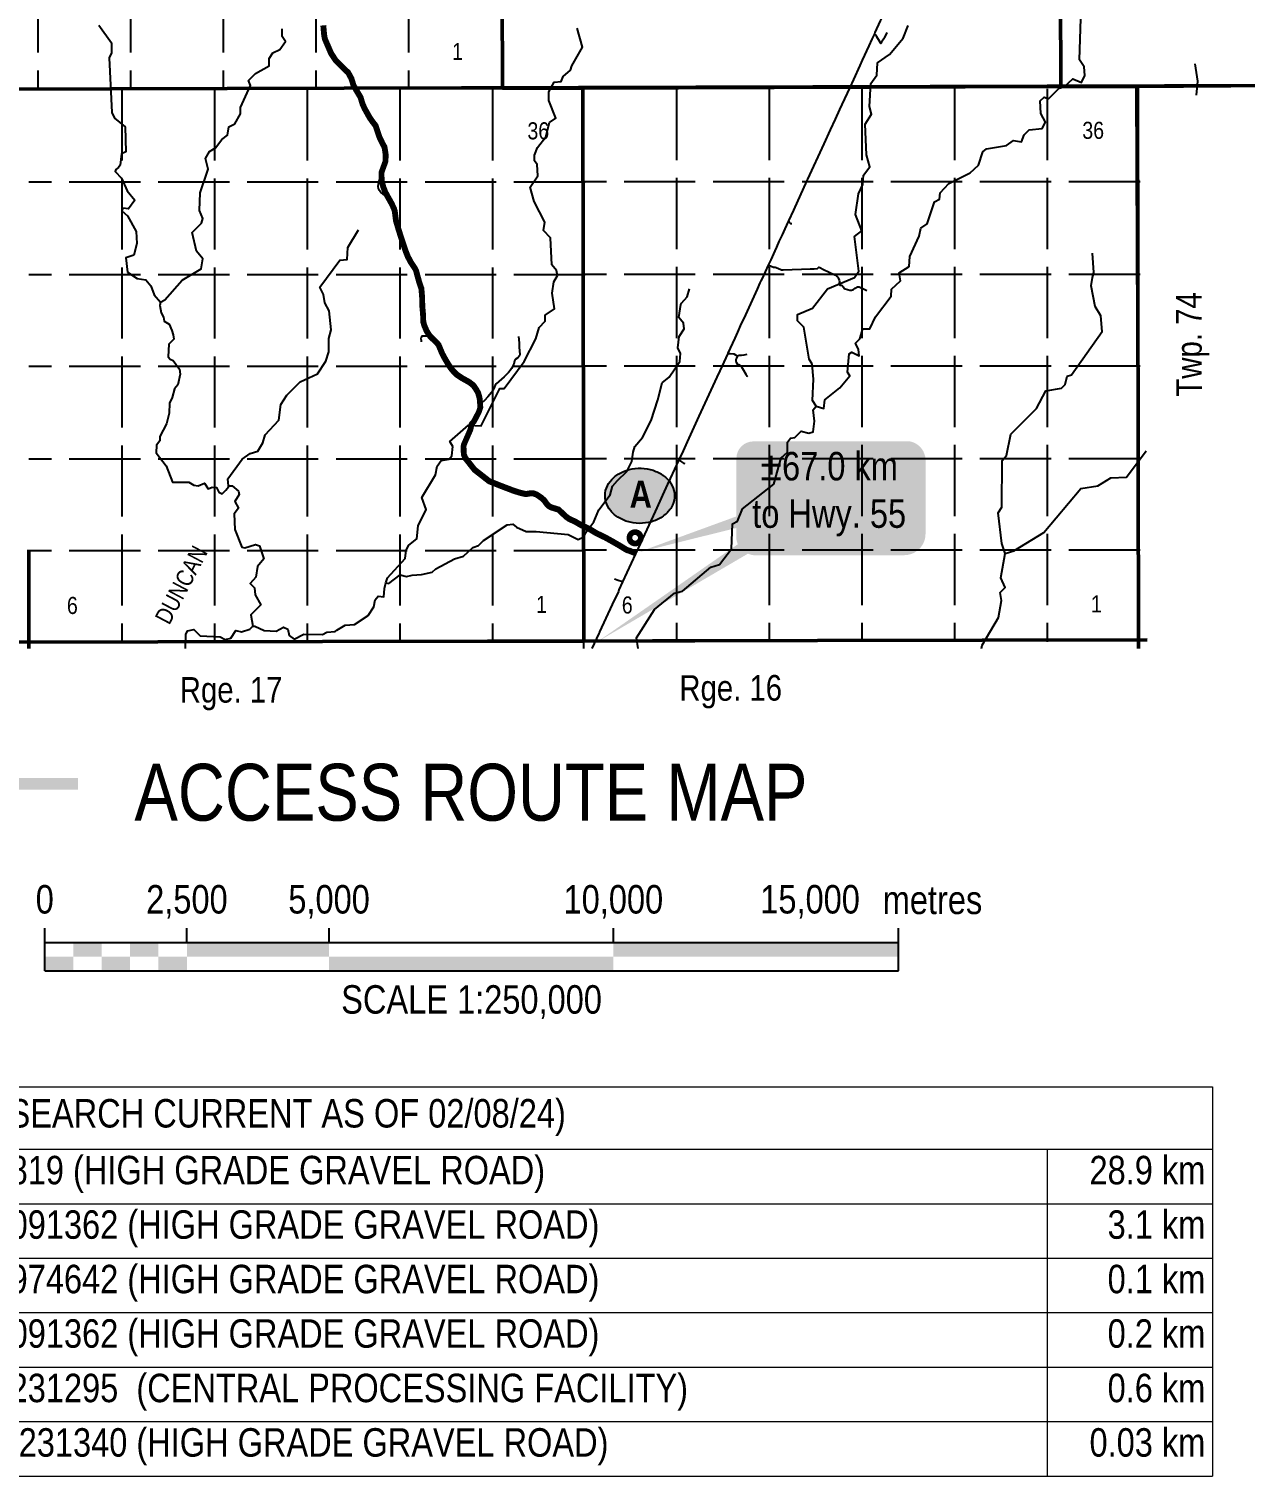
# Model space of a CAD drawing. Extents: x 393752 to 399280, y 6164171 to 6167808.
# Drawn here: x 397024 to 397451, y 6164171 to 6164679 of the extents above; entities that cross this region are included whole.
import ezdxf
from ezdxf.enums import TextEntityAlignment as Align

# ---------------------------------------------------------------- set-up
doc = ezdxf.new("R2010")
doc.units = 0
doc.header["$LTSCALE"] = 5
doc.linetypes.add('BORDER2', pattern=[22.225, 6.35, -3.175, 6.35, -3.175, 0, -3.175])
doc.linetypes.add('foc-UNSURVEYED', pattern=[12.5, 10, -2.5])
doc.layers.get('Defpoints').update_dxf_attribs({"color": 9})
doc.layers.add('1', color=7, linetype='Continuous', lineweight=50, true_color=0x6e6e6e)
doc.layers.add('AS-COUNTY', color=7, linetype='BORDER2', lineweight=60, true_color=0xcc33ff)
doc.layers.add('2', color=7, linetype='Continuous', true_color=0x6e6e6e)
for name, color, linetype in [('21', 160, 'Continuous'), ('24', 161, 'Continuous'), ('30', 20, 'Continuous'), ('36', 37, 'Continuous'), ('37', 37, 'Continuous'), ('CG-NOTES', 7, 'Continuous'), ('DETAIL-T', 7, 'Continuous'), ('L-2', 7, 'Continuous'), ('L-USEC', 7, 'foc-UNSURVEYED'), ('P-PROPOSED', 10, 'Continuous')]:
    doc.layers.add(name, color=color, linetype=linetype)
doc.styles.add('0', font='ARIALN.TTF')
doc.styles.add('60', font='ARIALN.TTF', dxfattribs={"height": 7.5})
doc.styles.add('80', font='ARIALN.TTF', dxfattribs={"height": 10})
doc.styles.add('80CG', font='ARIALN.TTF', dxfattribs={"height": 10})
doc.styles.add('BOLD', font='ARIALNB.TTF')

# ---------------------------------------------------------------- blocks, each defined once
blk = doc.blocks.new('*U279')
at = {"color": 0}
for p, q in [((-150, 0), (-150, 15)), ((-100, 10), (-100, 15)), ((-50, 10), (-50, 15)), ((50, 10), (50, 15)), ((150.24, 0), (150.24, 15)), ((-150, 10), (150.24, 10)), ((-150, 0), (150.24, 0))]:
    blk.add_line(p, q, dxfattribs=at)
for points in [[(-140, 10), (-130, 10), (-140, 5), (-130, 5)], [(-120, 10), (-110, 10), (-120, 5), (-110, 5)], [(-100, 10), (-50, 10), (-100, 5), (-50, 5)], [(50, 10), (150.24, 10), (50, 5), (150.24, 5)], [(-150, 5), (-140, 5), (-150, 0), (-140, 0)], [(-130, 5), (-120, 5), (-130, 0), (-120, 0)], [(-110, 5), (-100, 5), (-110, 0), (-100, 0)], [(-50, 5), (50, 5), (-50, 0), (50, 0)]]:
    blk.add_solid(points, dxfattribs=at)
at = {"color": 0, "style": '80'}
blk.add_text('metres', height=10, dxfattribs=at).set_placement((162.24, 20), align=Align.CENTER)
at = {"color": 0, "char_height": 10, "style": '80'}
for s, insert, attachment_point in [('0', (-150, 30.21), 2), ('2,500', (-100, 30.21), 2), ('5,000', (-50, 30.21), 2), ('10,000', (50, 30.21), 2), ('15,000', (136.7, 30.22), 3), ('SCALE 1:250,000', (0.12, -5), 2)]:
    blk.add_mtext(s, dxfattribs=dict(at, insert=insert, attachment_point=attachment_point))
blk = doc.blocks.new('AA')
at = {"const_width": 4}
blk.add_lwpolyline([(-1, 0, 1), (1, 0, 1)], format="xyb", close=True, dxfattribs=at)
blk.add_circle((0, 0), 2)
blk = doc.blocks.new('Route_Letters')
h = blk.add_hatch(color=255)
h.dxf.hatch_style = 1
edge = h.paths.add_edge_path()
edge.add_ellipse((-0.12, 0.46), major_axis=(-11.97, 0), ratio=0.789318, start_angle=0, end_angle=360)
at = {"color": 5}
blk.add_open_spline([(-12.34, 0.46), (-12.34, -0.25), (-12.24, -0.97), (-11.72, -2.79), (-11.14, -3.88), (-9.56, -5.81), (-8.54, -6.66), (-6.22, -8.02), (-4.9, -8.54), (-2.12, -9.17), (-0.66, -9.3), (2.22, -9.13), (3.64, -8.84), (6.27, -7.89), (7.48, -7.22), (9.54, -5.6), (10.38, -4.64), (11.6, -2.54), (11.97, -1.4), (12.18, 0.91), (12.02, 2.08), (11.2, 4.3), (10.54, 5.35), (8.8, 7.2), (7.72, 7.99), (5.29, 9.24), (3.93, 9.68), (1.11, 10.18), (-0.35, 10.23), (-3.22, 9.91), (-4.61, 9.55), (-7.16, 8.47), (-8.32, 7.75), (-10.24, 6.02), (-11, 5.02), (-12.05, 2.86), (-12.32, 1.7), (-12.34, 0.52), (-12.34, 0.49), (-12.34, 0.46)], degree=3, knots=[0, 0, 0, 0, 0.219529, 0.219529, 0.575727, 0.575727, 0.931924, 0.931924, 1.288121, 1.288121, 1.644318, 1.644318, 2.000515, 2.000515, 2.356712, 2.356712, 2.712909, 2.712909, 3.069107, 3.069107, 3.425304, 3.425304, 3.781501, 3.781501, 4.137698, 4.137698, 4.493895, 4.493895, 4.850092, 4.850092, 5.20629, 5.20629, 5.562487, 5.562487, 5.918684, 5.918684, 6.274881, 6.274881, 6.283185, 6.283185, 6.283185, 6.283185], dxfattribs=at)
at = {"color": 14, "style": 'BOLD'}
blk.add_attdef('A', text='', height=9.5, dxfattribs=at).set_placement((0.22, 0.98), align=Align.MIDDLE)
blk = doc.blocks.new('*U495')
at = {"layer": 'AS-COUNTY', "const_width": 4, "flags": 128}
blk.add_lwpolyline([(203.86, -42.49), (294.05, -42.49)], dxfattribs=at)
at = {"layer": 'P-PROPOSED', "color": 90, "const_width": 2, "flags": 128}
blk.add_lwpolyline([(182.34, -25.94), (272.54, -25.94)], dxfattribs=at)
at = {"layer": 'CG-NOTES', "insert": (0, 0), "char_height": 10, "width": 457.2222, "attachment_point": 1, "style": '80'}
blk.add_mtext('{\\H1.2x;\\C14;LEGEND\\H0.83333x;\\C256;\\PACCESS ROUTE SHOWN THUS:\\P}COUNTY BOUNDARY SHOWN THUS:', dxfattribs=at)
blk = doc.blocks.new('*T497')
at = {"layer": 'Defpoints', "color": 8, "linetype": 'ByBlock', "lineweight": 0, "transparency": 16777216}
for p, q in [((0, 0), (558.35, 0)), ((0, 0), (0, -136.73)), ((558.35, 0), (558.35, -136.73)), ((0, -21.95), (558.35, -21.95)), ((77.32, -21.95), (77.32, -136.73)), ((500.29, -21.95), (500.29, -136.73)), ((0, -41.08), (558.35, -41.08)), ((0, -60.21), (558.35, -60.21)), ((0, -79.34), (558.35, -79.34)), ((0, -98.47), (558.35, -98.47)), ((0, -117.6), (558.35, -117.6)), ((0, -136.73), (558.35, -136.73))]:
    blk.add_line(p, q, dxfattribs=at)
at = {"layer": 'CG-NOTES', "color": 154, "transparency": 16777216, "insert": (2.5, -2.33), "char_height": 11.98704, "width": 553.3578, "attachment_point": 1, "style": 'BOLD'}
blk.add_mtext('{\\fArial Narrow|b0|i0|c0|p34;\\C14;ROAD USAGE\\fArial Narrow|b1|i0|c0|p34;\\H0.99999x; \\fArial Narrow|b0|i0|c0|p34;\\H0.83333x;\\C256;(LAND SEARCH CURRENT AS OF 02/08/24)}', dxfattribs=at)
at = {"layer": 'CG-NOTES', "transparency": 16777216, "style": '0'}
for s, insert, char_height, width, attachment_point in [('A - B', (38.66, -24.28), 9.986, 72.3266, 2), ('IPC - LOC 819 (HIGH GRADE GRAVEL ROAD)', (79.82, -24.28), 9.9855, 417.9805, 1), ('28.9 km', (555.85, -24.28), 9.986, 53.0651, 3), ('B - C', (38.66, -43.41), 9.986, 72.3266, 2), ('IPC - LOC 091362 (HIGH GRADE GRAVEL ROAD)', (79.82, -43.41), 9.9855, 417.9805, 1), ('3.1 km', (555.85, -43.41), 9.986, 53.0651, 3), ('C - D', (38.66, -62.54), 9.986, 72.3266, 2), ('IPC - MSL 974642 (HIGH GRADE GRAVEL ROAD)', (79.82, -62.54), 9.9855, 417.9805, 1), ('0.1 km', (555.85, -62.54), 9.986, 53.0651, 3), ('IPC - LOC 091362 (HIGH GRADE GRAVEL ROAD)', (79.82, -81.67), 9.9855, 417.9805, 1), ('0.2 km', (555.85, -81.67), 9.986, 53.0651, 3), ('D - E', (38.66, -81.67), 9.986, 72.3266, 2), ('D - F', (38.66, -100.8), 9.986, 72.3266, 2), ('IPC - MSL 231295  (CENTRAL PROCESSING FACILITY)', (79.82, -100.8), 9.9855, 417.9787, 1), ('0.6 km', (555.85, -100.8), 9.986, 53.0633, 3), ('F - G ', (38.66, -119.93), 9.986, 72.3266, 2), ('IPC -  MSL 231340 (HIGH GRADE GRAVEL ROAD)', (79.82, -119.93), 9.9855, 417.9787, 1), ('0.03 km', (555.85, -119.93), 9.986, 53.0633, 3)]:
    blk.add_mtext(s, dxfattribs=dict(at, insert=insert, char_height=char_height, width=width, attachment_point=attachment_point))
blk = doc.blocks.new('*U496')
h = blk.add_hatch(color=255)
edge = h.paths.add_edge_path()
edge.add_line((-26.5, -20), (26.5, -20))
edge.add_arc((26.5, -14), 6, 270, 360)
edge.add_line((32.5, -14), (32.5, 12.5))
edge.add_arc((26.5, 12.5), 6, 0, 90)
edge.add_line((26.5, 18.5), (-26.5, 18.5))
edge.add_arc((-26.5, 12.5), 6, 90, 180)
edge.add_line((-32.5, 12.5), (-32.5, -14))
edge.add_arc((-26.5, -14), 6, 180, 270)
at = {"color": 1, "flags": 128}
blk.add_lwpolyline([(-26.5, -20, 3, 3, 0), (26.5, -20, 3, 3, 0.414214), (32.5, -14, 3, 3, 0), (32.5, 12.5, 3, 0, 0.414214), (26.5, 18.5, 0, 0, 0), (-26.5, 18.5, 0, 0, 0.414214), (-32.5, 12.5, 0, 0, 0), (-32.5, -14, 0, 3, 0.414214)], format="xyseb", close=True, dxfattribs=at)
for points in [[(-81.39, -51.94, 0, 7.5, 0), (0, 0, 0, 0, 0)], [(-67.5, -20.64, 0, 7.5, 0), (0, 0, 0, 0, 0)]]:
    blk.add_lwpolyline(points, format="xyseb", dxfattribs=at)
at = {"color": 1, "style": '80'}
blk.add_attdef('ENTER_TEXT_001', (-26.85, -4.92), '', height=10, dxfattribs=at)

msp = doc.modelspace()

# ---------------------------------------------------------------- linework, layer by layer
at = {"layer": '1'}
for p, q in [((397386.082, 6164658.611), (397383.715, 6165244.827)), ((397189.868, 6164658.019), (397188.935, 6165175.762)), ((397585.317, 6164659.642), (396994.053, 6164657.862)), ((397413.404, 6164461.49), (397413.048, 6164659.124)), ((397218.411, 6164463.855), (397218.061, 6164658.051)), ((397023.483, 6164496.213), (397023.526, 6164463.66)), ((396991.046, 6164463.694), (397416.389, 6164464.504)), ((397023.526, 6164463.66), (397023.526, 6164461.49))]:
    msp.add_line(p, q, dxfattribs=at)
at = {"layer": '2'}
for p, q in [((397189.868, 6164658.019), (397189.518, 6164852.216)), ((397386.082, 6164658.611), (397385.298, 6164852.798)), ((397218.061, 6164658.051), (397386.082, 6164658.611)), ((397386.082, 6164658.611), (397412.533, 6164658.699)), ((397412.533, 6164658.699), (397582.32, 6164659.626)), ((397413.391, 6164464.488), (397412.533, 6164658.699)), ((397189.868, 6164658.019), (397023.273, 6164657.832)), ((397189.868, 6164658.019), (397218.061, 6164658.051)), ((397218.486, 6164463.833), (397218.061, 6164658.051)), ((397218.411, 6164463.855), (397218.061, 6164658.051)), ((397218.411, 6164463.855), (397218.061, 6164658.051)), ((397023.526, 6164463.66), (397218.486, 6164463.833)), ((397218.486, 6164463.833), (397413.391, 6164464.488)), ((397218.492, 6164461.49), (397218.486, 6164463.833)), ((397413.391, 6164464.488), (397416.389, 6164464.504)), ((397413.404, 6164461.49), (397413.391, 6164464.488))]:
    msp.add_line(p, q, dxfattribs=at)
at = {"layer": '24'}
for points in [[(397048.009, 6164680.476), (397052.474, 6164674.207), (397052.458, 6164670.709), (397051.7, 6164668.964), (397052.606, 6164649.719), (397053.596, 6164647.715), (397057.327, 6164644.699), (397057.535, 6164635.952), (397056.033, 6164635.21), (397055.514, 6164631.215), (397055.011, 6164630.467), (397054.039, 6164629.727), (397053.794, 6164629.091), (397055.992, 6164626.715), (397057.968, 6164622.207), (397060.699, 6164618.946), (397058.437, 6164615.958), (397056.441, 6164616.218), (397056.186, 6164615.22), (397058.175, 6164613.461), (397061.145, 6164607.949), (397061.375, 6164603.7), (397060.356, 6164599.707), (397057.605, 6164598.721), (397058.08, 6164593.721), (397061.565, 6164591.456), (397064.559, 6164590.941), (397066.298, 6164588.934), (397067.531, 6164585.68), (397069.766, 6164583.17)], [(397069.766, 6164583.17), (397071.268, 6164583.913), (397077.295, 6164590.88), (397084.057, 6164594.845), (397084.573, 6164598.341), (397082.339, 6164601.1), (397080.872, 6164607.604), (397084.134, 6164610.836), (397084.642, 6164612.583), (397083.407, 6164615.337), (397083.687, 6164621.583), (397086.474, 6164629.815), (397085.493, 6164633.568), (397087.003, 6164636.059), (397089.007, 6164637.299), (397091.269, 6164640.286), (397093.274, 6164641.776), (397093.788, 6164644.772), (397095.79, 6164645.762), (397097.805, 6164649.25), (397097.816, 6164651.499), (397101.349, 6164659.228), (397100.608, 6164660.98), (397103.118, 6164663.467), (397107.876, 6164666.192), (397107.888, 6164668.691), (397109.146, 6164670.684), (397111.649, 6164671.921), (397113.66, 6164674.66), (397112.42, 6164676.415), (397112.433, 6164679.164)], [(397148.957, 6164484.605), (397149.465, 6164486.351), (397155.741, 6164493.068), (397156.005, 6164496.065), (397157.012, 6164497.809), (397159.77, 6164500.045), (397160.291, 6164504.539), (397163.066, 6164510.273), (397161.588, 6164514.527), (397166.372, 6164522.499), (397166.885, 6164525.495), (397168.393, 6164527.487), (397171.143, 6164527.974), (397172.148, 6164529.218), (397172.413, 6164532.465), (397171.423, 6164534.218), (397177.943, 6164539.934), (397182.437, 6164539.663), (397188.994, 6164552.874), (397190.492, 6164552.867), (397197.53, 6164562.327), (397201.564, 6164570.303), (397202.831, 6164574.294), (397204.84, 6164576.533), (397204.85, 6164578.531), (397208.107, 6164580.765), (397207.384, 6164586.264), (397207.902, 6164590.259), (397209.162, 6164592.501), (397208.92, 6164594.251), (397207.182, 6164596.258), (397206.728, 6164605.753), (397204.243, 6164608.264), (397204.756, 6164611.259), (397201.045, 6164618.522), (397199.571, 6164623.526), (397202.337, 6164627.51), (397202.106, 6164631.508), (397201.114, 6164632.762), (397201.123, 6164634.761), (397202.135, 6164637.504), (397205.15, 6164641.237), (397206.422, 6164646.228), (397208.677, 6164647.716), (397206.209, 6164653.974), (397206.224, 6164656.972), (397207.989, 6164660.461), (397210.487, 6164660.699), (397211.244, 6164662.444), (397213.752, 6164664.68), (397214.259, 6164666.177), (397218.036, 6164672.655), (397216.07, 6164679.41)], [(397300.093, 6164546.613), (397298.853, 6164548.617), (397299.139, 6164556.108), (397298.664, 6164561.355), (397297.674, 6164563.108), (397295.729, 6164574.357), (397293.492, 6164576.615), (397293.503, 6164578.863), (397298.758, 6164581.086), (397304.034, 6164587.804), (397313.542, 6164591.755), (397315.051, 6164593.995), (397313.61, 6164606.24), (397316.117, 6164608.226), (397313.897, 6164613.982), (397314.93, 6164621.22), (397316.444, 6164624.459), (397316.709, 6164627.705), (397318.97, 6164630.691), (397317.742, 6164634.943), (397317.294, 6164645.686), (397319.558, 6164649.172), (397318.821, 6164651.923), (397319.359, 6164659.913), (397321.371, 6164662.901), (397321.64, 6164667.146), (397325.9, 6164670.122), (397330.671, 6164675.843), (397332.44, 6164680.33)], [(397300.093, 6164546.613), (397302.836, 6164545.851), (397303.1, 6164548.847), (397308.364, 6164553.068), (397311.88, 6164557.297), (397311.137, 6164558.549), (397311.667, 6164565.04), (397312.668, 6164565.535), (397315.159, 6164564.275), (397314.92, 6164566.523), (397313.932, 6164568.776), (397315.437, 6164570.267), (397316.453, 6164573.759), (397318.95, 6164573.747), (397320.968, 6164577.983), (397326.496, 6164585.199), (397326.508, 6164587.696), (397329.768, 6164590.677), (397329.282, 6164593.427), (397332.788, 6164595.658), (397333.054, 6164599.153), (397336.335, 6164606.379), (397336.847, 6164609.124), (397339.102, 6164610.611), (397341.636, 6164618.341), (397343.388, 6164619.331), (397343.649, 6164621.578), (397346.66, 6164624.809), (397354.169, 6164628.518), (397357.179, 6164631.25), (397358.699, 6164635.987), (397359.952, 6164636.98), (397366.95, 6164638.193), (397369.455, 6164639.928), (397372.2, 6164639.415), (397373.21, 6164641.907), (397374.966, 6164643.646), (397379.463, 6164644.123), (397380.722, 6164646.364), (397378.989, 6164649.369), (397378.76, 6164653.866), (397380.264, 6164655.107), (397381.76, 6164654.6), (397385.523, 6164658.326), (397387.273, 6164658.817), (397390.283, 6164661.548), (397393.273, 6164660.284), (397394.533, 6164662.774), (397394.298, 6164665.772), (397392.562, 6164668.279), (397393.129, 6164682.762)], [(397433.682, 6164655.816), (397434.226, 6164660.814), (397433.256, 6164666.813)], [(397093.677, 6164518.591), (397093.44, 6164521.091), (397098.468, 6164528.063), (397101.225, 6164530.049), (397103.976, 6164530.785), (397105.738, 6164533.775), (397106.501, 6164536.52), (397111.271, 6164541.745), (397112.047, 6164547.238), (397114.06, 6164550.476), (397118.828, 6164555.201), (397124.835, 6164557.921), (397127.854, 6164562.404), (397128.868, 6164565.648), (397128.891, 6164570.395), (397129.655, 6164573.389), (397128.938, 6164580.139), (397127.453, 6164582.894), (397126.968, 6164585.895), (397125.731, 6164588.399), (397132.77, 6164597.86), (397135.268, 6164598.098), (397135.538, 6164602.344), (397139.314, 6164608.573)], [(397366.522, 6164494.866), (397365.29, 6164498.367), (397364.092, 6164509.109), (397365.35, 6164511.101), (397365.428, 6164527.58), (397366.935, 6164529.321), (397368.468, 6164536.804), (397377.5, 6164545.75), (397380.776, 6164551.976), (397386.274, 6164552.949), (397387.529, 6164554.191), (397388.292, 6164557.183), (397389.793, 6164557.675), (397400.602, 6164572.852), (397400.128, 6164578.347), (397398.146, 6164581.603), (397396.682, 6164588.851), (397397.196, 6164591.844), (397397.703, 6164593.589), (397397.236, 6164600.333)], [(397148.957, 6164484.605), (397149.955, 6164484.351), (397153.965, 6164487.33), (397156.21, 6164486.82), (397158.211, 6164487.311), (397161.459, 6164487.546), (397165.208, 6164488.278), (397166.463, 6164489.521), (397172.973, 6164492.989), (397176.225, 6164493.974), (397179.486, 6164496.957), (397181.487, 6164497.697), (397183.244, 6164499.438), (397191.511, 6164504.896), (397193.51, 6164505.137), (397194.754, 6164504.132), (397198.243, 6164502.617), (397201.74, 6164502.601), (397212.973, 6164501.551), (397216.461, 6164499.787), (397218.463, 6164500.777), (397219.22, 6164502.272), (397221.985, 6164506.007), (397223.753, 6164510.246), (397227.774, 6164515.473), (397228.537, 6164518.467), (397230.295, 6164520.458), (397233.556, 6164523.69), (397235.321, 6164527.179), (397235.836, 6164530.424), (397236.345, 6164532.42), (397239.108, 6164535.655), (397242.133, 6164541.636), (397244.415, 6164548.87), (397245.942, 6164554.858), (397248.448, 6164556.844), (397252.22, 6164562.322), (397252.483, 6164565.069), (397251.494, 6164567.072), (397252.012, 6164571.066), (397253.773, 6164573.805), (397253.533, 6164575.805), (397251.795, 6164577.811), (397252.565, 6164582.304), (397252.817, 6164582.802), (397254.826, 6164585.041), (397255.588, 6164587.785)], [(397069.766, 6164583.17), (397069.51, 6164581.922), (397069.997, 6164579.421), (397070.739, 6164577.918), (397070.982, 6164576.418), (397072.725, 6164575.41), (397073.713, 6164573.156), (397074.205, 6164571.655), (397074.448, 6164570.154), (397072.691, 6164568.414), (397072.42, 6164563.918), (397073.165, 6164563.164), (397074.162, 6164562.66), (397076.395, 6164559.651), (397076.636, 6164557.9), (397075.868, 6164554.156), (397074.613, 6164552.663), (397073.849, 6164549.668), (397072.84, 6164547.674), (397072.823, 6164544.176), (397071.806, 6164540.433), (397069.537, 6164535.946), (397069.53, 6164534.447), (397068.274, 6164532.954), (397068.26, 6164530.205), (397071.735, 6164525.691), (397073.954, 6164519.934), (397079.698, 6164519.906), (397081.441, 6164518.899), (397082.939, 6164518.642), (397085.191, 6164519.63), (397086.43, 6164517.626), (397087.931, 6164518.118), (397089.429, 6164518.111), (397090.17, 6164516.359), (397091.416, 6164515.853), (397092.671, 6164517.097), (397093.676, 6164518.341), (397093.677, 6164518.591)], [(397237.556, 6164461.49), (397237.025, 6164465.222), (397243.316, 6164475.186), (397250.335, 6164480.9), (397253.086, 6164481.637), (397263.115, 6164490.085), (397266.116, 6164491.071), (397270.388, 6164496.547), (397270.679, 6164505.287), (397272.432, 6164506.278), (397274.2, 6164510.517), (397285.229, 6164519.208), (397287.77, 6164528.438), (397290.027, 6164530.426), (397290.044, 6164533.922), (397291.05, 6164535.416), (397292.549, 6164535.659), (397294.807, 6164537.896), (397297.55, 6164537.134), (397299.051, 6164537.627), (397299.568, 6164541.371), (397299.088, 6164545.369), (397300.093, 6164546.613)], [(397366.522, 6164494.866), (397369.523, 6164495.851), (397380.042, 6164502.295), (397393.1, 6164517.714), (397399.097, 6164518.684), (397403.605, 6164521.409), (397409.1, 6164521.633), (397416.095, 6164530.99)], [(397093.677, 6164518.591), (397094.926, 6164518.585), (397097.165, 6164516.826), (397097.409, 6164515.575), (397095.898, 6164513.084), (397097.136, 6164510.829), (397095.628, 6164508.837), (397095.851, 6164503.34), (397098.318, 6164497.082), (397099.316, 6164496.827), (397103.068, 6164498.059), (397104.564, 6164497.552), (397106.041, 6164493.048), (397103.78, 6164490.31), (397103.262, 6164486.565), (397101.254, 6164484.326), (397102.745, 6164482.82), (397102.982, 6164480.32), (397104.964, 6164476.813), (397101.45, 6164473.332), (397102.18, 6164469.331)], [(397358.132, 6164461.49), (397358.379, 6164462.693), (397364.168, 6164472.405), (397365.195, 6164478.393), (397364.709, 6164481.142), (397366.465, 6164482.882), (397364.984, 6164486.384), (397366.522, 6164494.866)], [(397102.18, 6164469.331), (397102.929, 6164469.327), (397106.169, 6164467.813), (397110.413, 6164467.544), (397112.918, 6164469.031), (397114.413, 6164468.275), (397114.902, 6164466.024), (397116.644, 6164464.767), (397120.149, 6164466.5), (397126.642, 6164466.47), (397128.144, 6164467.212), (397131.142, 6164467.448), (397131.644, 6164467.946), (397134.65, 6164469.681), (397137.897, 6164469.916), (397142.658, 6164473.142), (397144.671, 6164476.13), (397145.182, 6164478.626), (397146.187, 6164479.871), (397148.184, 6164479.612), (397148.448, 6164482.609), (397148.957, 6164484.605)], [(397078.506, 6164461.49), (397078.69, 6164466.442), (397079.196, 6164467.689), (397081.446, 6164468.178), (397083.682, 6164465.919), (397090.674, 6164465.637), (397092.417, 6164464.629), (397094.418, 6164465.12), (397096.179, 6164467.86), (397098.175, 6164467.351), (397101.176, 6164468.336), (397102.18, 6164469.331)]]:
    msp.add_lwpolyline(points, dxfattribs=at)
at = {"layer": '30'}
for p, q in [((397251.862, 6164527.829), (397248.814, 6164521.197)), ((397248.814, 6164521.197), (397247.891, 6164519.205)), ((397236.632, 6164494.746), (397232.091, 6164484.878))]:
    msp.add_line(p, q, dxfattribs=at)
for points in [[(397330.485, 6164699.119), (397323.146, 6164683.137), (397322.624, 6164681.917), (397320.74, 6164677.855), (397320.588, 6164677.441)], [(397320.588, 6164677.441), (397319.641, 6164675.512), (397318.66, 6164673.226), (397316.318, 6164668.172), (397315.433, 6164666.261), (397313.201, 6164661.33), (397311.88, 6164658.548), (397309.143, 6164652.553), (397308.296, 6164650.775), (397306.789, 6164647.399), (397305.062, 6164643.705), (397302.799, 6164638.774), (397297.11, 6164626.378), (397296.871, 6164625.859), (397292.085, 6164615.465), (397290.365, 6164611.715)], [(397290.365, 6164611.715), (397290.273, 6164611.514), (397289.066, 6164608.848), (397288.112, 6164606.74), (397287.034, 6164604.502), (397286.123, 6164602.433), (397285.575, 6164601.19), (397284.115, 6164597.971), (397283.55, 6164596.819), (397283.259, 6164596.148)], [(397283.259, 6164596.148), (397281.108, 6164591.511), (397280.675, 6164590.692), (397280.347, 6164589.949), (397279.351, 6164587.693), (397274.641, 6164577.393), (397273.802, 6164575.662), (397272.466, 6164572.653), (397271.47, 6164570.533), (397269.104, 6164565.291), (397269.045, 6164565.162)], [(397269.045, 6164565.162), (397266.234, 6164559.02), (397265.243, 6164556.861), (397258.913, 6164543.072), (397254.724, 6164534.062), (397253.358, 6164530.984), (397252.162, 6164528.482), (397251.862, 6164527.829)], [(397247.891, 6164519.205), (397246.112, 6164515.367), (397245.629, 6164514.277), (397245.174, 6164513.249), (397243.491, 6164509.662), (397236.84, 6164495.198), (397236.632, 6164494.746)], [(397232.091, 6164484.878), (397232.091, 6164484.878), (397230.792, 6164482.059), (397230.599, 6164481.583), (397228.438, 6164476.994), (397223.994, 6164467.32), (397223.919, 6164467.157), (397223.845, 6164466.997), (397223.811, 6164466.922), (397223.737, 6164466.761), (397221.315, 6164461.49)]]:
    msp.add_lwpolyline(points, dxfattribs=at)
at = {"layer": '36'}
for points in [[(397324.962, 6164677.884), (397324.763, 6164677.487), (397324.014, 6164675.981), (397323.79, 6164675.518), (397323.11, 6164674.418), (397322.819, 6164674.021), (397322.718, 6164674.201), (397322.372, 6164674.822), (397321.466, 6164676.337), (397321.303, 6164676.621), (397321.056, 6164676.931), (397320.816, 6164677.149), (397320.588, 6164677.441)], [(397149.407, 6164620.107), (397148.641, 6164621.457), (397148.292, 6164622.084), (397147.99, 6164622.84), (397147.713, 6164624.271), (397147.529, 6164625.478), (397147.481, 6164626.7), (397147.48, 6164627.649), (397147.464, 6164628.171)], [(397164.325, 6164571.29), (397164.185, 6164571.456), (397163.391, 6164572.56), (397162.9, 6164573.471), (397162.284, 6164575.42), (397162.176, 6164576.9), (397162.177, 6164577.822), (397161.776, 6164581.475), (397161.782, 6164583.149), (397161.696, 6164585.618), (397161.423, 6164587.503), (397161.026, 6164589.288), (397160.252, 6164591.608), (397159.513, 6164594.118), (397158.912, 6164595.213), (397157.766, 6164596.726), (397157.378, 6164597.338), (397156.617, 6164598.789), (397154.868, 6164603.928), (397154.149, 6164606.299), (397153.877, 6164606.982), (397153.143, 6164609.463), (397152.89, 6164610.367), (397152.608, 6164611.564), (397152.479, 6164612.394), (397152.455, 6164612.653), (397152.297, 6164614.336), (397152.015, 6164615.231), (397151.13, 6164617.171), (397149.974, 6164619.413), (397149.553, 6164619.999), (397149.407, 6164620.107)], [(397290.365, 6164611.715), (397290.648, 6164611.281), (397291.091, 6164610.727), (397291.532, 6164610.729)], [(397285.151, 6164595.359), (397284.256, 6164595.683), (397283.259, 6164596.148)], [(397285.151, 6164595.359), (397285.511, 6164595.382), (397285.696, 6164595.41)], [(397164.325, 6164571.29), (397163.556, 6164571.169), (397161.751, 6164571.218), (397161.456, 6164571.096), (397161.405, 6164571.014), (397161.261, 6164570.785), (397161.242, 6164570.285), (397161.272, 6164569.768), (397161.283, 6164569.215)], [(397182.152, 6164547.406), (397181.935, 6164548.896), (397181.552, 6164550.311), (397181.095, 6164551.451), (397180.804, 6164551.969), (397180.124, 6164552.994), (397179.294, 6164553.874), (397179.018, 6164554.099), (397178.136, 6164554.704), (397177.927, 6164554.847), (397177.58, 6164555.033), (397177.418, 6164555.12), (397177.256, 6164555.207), (397176.339, 6164555.698), (397176.177, 6164555.785), (397176.015, 6164555.872), (397175.816, 6164555.978), (397174.035, 6164557.224), (397172.76, 6164558.482), (397171.459, 6164560.071), (397170.262, 6164561.975), (397169.383, 6164563.473), (397168.43, 6164565.227), (397167.86, 6164566.816), (397167.526, 6164567.562), (397166.626, 6164568.761), (397165.508, 6164569.896), (397164.519, 6164571.062), (397164.325, 6164571.29)], [(397195.515, 6164571.1), (397195.733, 6164568.859), (397195.793, 6164567.367), (397195.975, 6164564.803), (397195.919, 6164564.332), (397195.247, 6164563.576), (397194.387, 6164563.005), (397194.105, 6164562.55), (397194.005, 6164562.005), (397193.912, 6164561.398), (397193.081, 6164559.805), (397192.605, 6164559.156), (397192.019, 6164558.443), (397190.483, 6164556.893), (397187.692, 6164554.523), (397187.294, 6164554.02), (397186.906, 6164553.089), (397186, 6164551.451), (397184.762, 6164549.898), (397183.584, 6164548.601), (397182.496, 6164547.692), (397182.152, 6164547.406)], [(397269.045, 6164565.162), (397269.934, 6164565.068), (397271.119, 6164564.97), (397271.785, 6164564.692), (397272.19, 6164564.388), (397272.405, 6164564.299)], [(397272.405, 6164564.299), (397272.494, 6164564.262), (397273.028, 6164564.518), (397273.881, 6164564.52), (397274.805, 6164564.675), (397275.874, 6164564.907)], [(397182.152, 6164547.406), (397182.165, 6164545.31), (397181.928, 6164544.604), (397180.987, 6164542.878), (397180.491, 6164541.968), (397180.136, 6164541.059), (397179.705, 6164540.417), (397179.3, 6164539.901), (397178.763, 6164538.713), (397177.933, 6164536.663), (397177.66, 6164535.847), (397177.515, 6164535.48), (397177.452, 6164535.319), (397177.388, 6164535.157), (397176.387, 6164532.626), (397176.347, 6164530.056), (397176.47, 6164528.967), (397176.67, 6164528.402), (397177.361, 6164527.364), (397177.466, 6164527.206), (397177.57, 6164527.049), (397177.671, 6164526.898), (397178.667, 6164525.581), (397179.917, 6164524.075), (397181.172, 6164522.966), (397182.926, 6164521.673), (397184.656, 6164520.316), (397185.858, 6164519.526), (397187.098, 6164519.018), (397188.245, 6164518.627), (397188.846, 6164518.372), (397191.312, 6164517.489), (397193.325, 6164516.631), (397194.912, 6164516.097), (397196.426, 6164515.661), (397197.704, 6164515.339), (397198.22, 6164515.272), (397199.09, 6164515.424), (397200.351, 6164515.57), (397200.967, 6164515.508), (397201.826, 6164515.181), (397202.46, 6164514.803), (397203.938, 6164513.797), (397204.981, 6164512.641), (397205.727, 6164511.569), (397206.235, 6164511.052), (397206.746, 6164510.727), (397208.027, 6164510.325), (397209.108, 6164510.053), (397209.635, 6164509.804), (397210.726, 6164508.836), (397211.215, 6164508.347), (397212.367, 6164507.307), (397213.635, 6164506.44), (397215.801, 6164505.361), (397217.325, 6164504.557), (397219.347, 6164503.571), (397221.22, 6164502.473), (397222.595, 6164501.706), (397224.625, 6164500.668), (397226.298, 6164499.897), (397228.821, 6164498.575), (397230.235, 6164497.757), (397233.39, 6164495.659), (397234.186, 6164495.364), (397234.706, 6164495.26), (397235.739, 6164495.133), (397236.632, 6164494.746)], [(397251.862, 6164527.829), (397252.839, 6164527.085), (397253.498, 6164526.608), (397253.911, 6164526.51)]]:
    msp.add_lwpolyline(points, dxfattribs=at)
at = {"layer": '37'}
for points in [[(397147.464, 6164628.171), (397147.625, 6164628.502), (397148.608, 6164631.183), (397148.889, 6164632.081), (397148.971, 6164632.986), (397148.94, 6164635.219), (397148.718, 6164636.321), (397148.383, 6164637.326), (397148.011, 6164638.241), (397147.58, 6164639.033), (397147.541, 6164639.106), (397146.968, 6164640.348), (397146.599, 6164641.3), (397145.581, 6164644.318), (397145.321, 6164644.925), (397144.975, 6164645.357), (397144.539, 6164646.013), (397143.951, 6164646.655), (397143.385, 6164647.491), (397142.888, 6164648.368), (397141.256, 6164651.493), (397140.829, 6164652.532), (397140.31, 6164654.39), (397139.411, 6164655.846), (397138.961, 6164656.493), (397138.329, 6164657.661)], [(397149.407, 6164620.107), (397149.008, 6164620.401), (397148.599, 6164620.628), (397147.838, 6164621.172), (397147.193, 6164621.722), (397146.639, 6164622.367), (397146.32, 6164623.039), (397146.208, 6164623.748), (397146.289, 6164624.597), (397146.452, 6164625.29), (397146.971, 6164627.018), (397147.286, 6164627.802), (397147.464, 6164628.171)], [(397285.696, 6164595.41), (397286.594, 6164595.046), (397287.88, 6164594.525), (397288.467, 6164594.538), (397298.077, 6164594.834), (397298.077, 6164594.834), (397298.15, 6164594.836), (397299.42, 6164594.875), (397300.552, 6164594.945), (397300.715, 6164595.129), (397300.997, 6164595.447), (397301.443, 6164595.303), (397302.708, 6164594.633), (397306.649, 6164592.715), (397307.199, 6164592.462), (397307.52, 6164592.154), (397307.678, 6164591.961), (397307.775, 6164591.697), (397308.128, 6164590.902), (397308.31, 6164590.27), (397308.27, 6164590.123), (397308.202, 6164589.869), (397308.185, 6164589.492), (397308.253, 6164589.2), (397308.391, 6164589.169), (397308.559, 6164589.131), (397308.791, 6164589.149), (397308.932, 6164589.16), (397309.187, 6164588.979), (397309.53, 6164588.492), (397309.801, 6164588.037), (397310.279, 6164587.82), (397311.87, 6164587.357), (397312.478, 6164587.354), (397313.19, 6164587.607), (397313.845, 6164588.076), (397314.642, 6164588.536), (397315.239, 6164588.555), (397316.953, 6164587.759), (397317.874, 6164587.217)], [(397272.405, 6164564.299), (397272.12, 6164563.524), (397271.919, 6164562.99), (397271.834, 6164562.533), (397271.936, 6164562.076), (397272.386, 6164561.543), (397272.792, 6164561.239), (397273.414, 6164560.885), (397273.863, 6164560.404), (397274.517, 6164559.288), (397275.33, 6164557.918), (397275.881, 6164557.208), (397275.997, 6164557.082)], [(397232.091, 6164484.878), (397230.561, 6164485.35), (397229.199, 6164485.895)]]:
    msp.add_lwpolyline(points, dxfattribs=at)
at = {"layer": 'L-USEC', "color": 252, "ltscale": 0.5, "true_color": 0x8c8c8c}
for p, q in [((397026.618, 6164852.05), (397026.618, 6164657.862)), ((397059.184, 6164852.05), (397059.184, 6164657.862)), ((397091.75, 6164852.05), (397091.75, 6164657.862)), ((397124.315, 6164852.05), (397124.315, 6164657.862)), ((397156.881, 6164852.05), (397156.881, 6164657.862)), ((397056.092, 6164657.848), (397056.092, 6164463.66)), ((397088.657, 6164657.848), (397088.657, 6164463.66)), ((397121.223, 6164657.848), (397121.223, 6164463.66)), ((397153.789, 6164657.848), (397153.789, 6164463.66)), ((397186.354, 6164657.848), (397186.354, 6164463.66)), ((397251.052, 6164658.021), (397251.052, 6164463.833)), ((397283.618, 6164658.021), (397283.618, 6164463.833)), ((397316.184, 6164658.021), (397316.184, 6164463.833)), ((397348.749, 6164658.021), (397348.749, 6164463.833)), ((397381.315, 6164658.021), (397381.315, 6164463.833)), ((397218.92, 6164625.282), (397023.526, 6164625.282)), ((397413.881, 6164625.455), (397218.486, 6164625.455)), ((397218.92, 6164592.716), (397023.526, 6164592.716)), ((397413.881, 6164592.889), (397218.486, 6164592.889)), ((397218.92, 6164560.553), (397023.526, 6164560.553)), ((397413.881, 6164560.726), (397218.486, 6164560.726)), ((397218.92, 6164527.987), (397023.526, 6164527.987)), ((397413.881, 6164528.16), (397218.486, 6164528.16)), ((397218.92, 6164495.823), (397023.526, 6164495.823)), ((397413.881, 6164495.996), (397218.486, 6164495.996))]:
    msp.add_line(p, q, dxfattribs=at)
at = {"layer": 'P-PROPOSED', "color": 90, "const_width": 1.999, "flags": 128}
for points in [[(397126.902, 6164680.29), (397127.192, 6164676.975), (397127.446, 6164675.586), (397129.641, 6164670.481), (397131.25, 6164668.051), (397134.795, 6164664.509), (397135.612, 6164663.775), (397136.784, 6164661.635), (397137.528, 6164659.203), (397140.01, 6164655.003), (397140.697, 6164652.678), (397141.501, 6164650.943), (397143.2, 6164647.915), (397144.029, 6164646.711), (397145.304, 6164645.059), (397146.561, 6164641.242), (397147.727, 6164638.769), (397148.397, 6164637.594), (397148.628, 6164636.251), (397148.844, 6164634.713), (397148.726, 6164632.479), (397148.29, 6164631.262), (397147.391, 6164628.812), (397147.33, 6164627.785), (397147.465, 6164625.651), (397147.927, 6164623.71), (397148.692, 6164621.714), (397149.435, 6164620.339), (397150.913, 6164617.714), (397151.763, 6164615.891), (397152.001, 6164615.128), (397152.452, 6164611.643), (397153.423, 6164608.383), (397154.613, 6164604.634), (397155.819, 6164601.057), (397156.597, 6164599.105), (397157.76, 6164596.957), (397159.119, 6164594.928), (397159.518, 6164594.134), (397160.02, 6164592.214), (397160.683, 6164589.864), (397161.377, 6164587.87), (397161.661, 6164584.235), (397161.681, 6164581.773), (397161.95, 6164578.792), (397162.041, 6164576.106), (397162.384, 6164574.942), (397163.243, 6164572.902), (397164.379, 6164571.167), (397166.951, 6164568.664), (397167.457, 6164567.98), (397168.69, 6164565.01), (397169.677, 6164563.185), (397170.698, 6164561.476), (397171.591, 6164560.063), (397172.632, 6164558.815), (397173.84, 6164557.615), (397175.612, 6164556.432), (397178.152, 6164555.024), (397179.639, 6164553.871), (397180.66, 6164552.401), (397181.293, 6164551.239), (397181.679, 6164550.03), (397181.929, 6164548.663), (397182.073, 6164546.092), (397181.519, 6164544.425), (397179.847, 6164541.221), (397179.015, 6164540.243), (397178.627, 6164538.389), (397176.322, 6164533.109), (397176.186, 6164532.367), (397176.232, 6164530.656), (397176.3, 6164529.589), (397176.754, 6164528.399), (397180.07, 6164524.205), (397185.201, 6164520.21), (397188.37, 6164518.921), (397193.878, 6164516.82), (397196.061, 6164516.139), (397198.058, 6164515.683), (397199.771, 6164515.957), (397200.778, 6164515.904), (397201.877, 6164515.502), (397203.716, 6164514.245), (397204.598, 6164513.377), (397205.354, 6164512.329), (397205.979, 6164511.588), (397206.902, 6164511.04), (397208.405, 6164510.592), (397209.545, 6164510.232), (397210.475, 6164509.374), (397212.213, 6164507.74), (397213.246, 6164506.996), (397215.551, 6164505.923), (397217.474, 6164504.795), (397218.483, 6164504.311), (397220.377, 6164503.436), (397222.892, 6164501.92), (397226.027, 6164500.419), (397228.853, 6164498.836), (397231.196, 6164497.484), (397232.623, 6164496.607), (397233.509, 6164496.07), (397234.108, 6164495.868), (397234.382, 6164495.818), (397237.033, 6164494.722)], [(397126.963, 6164680.359), (397127.253, 6164677.046), (397127.507, 6164675.657), (397129.701, 6164670.554), (397131.31, 6164668.125), (397134.853, 6164664.585), (397135.671, 6164663.851), (397136.841, 6164661.711), (397137.586, 6164659.281), (397140.066, 6164655.082), (397140.753, 6164652.758), (397141.557, 6164651.024), (397143.256, 6164647.996), (397144.084, 6164646.792), (397145.358, 6164645.141), (397146.615, 6164641.326), (397147.78, 6164638.854), (397148.451, 6164637.679), (397148.681, 6164636.337), (397148.897, 6164634.799), (397148.779, 6164632.566), (397148.343, 6164631.35), (397147.445, 6164628.9), (397147.384, 6164627.874), (397147.519, 6164625.741), (397147.98, 6164623.8), (397148.746, 6164621.805), (397149.488, 6164620.431), (397150.965, 6164617.806), (397151.815, 6164615.984), (397152.053, 6164615.221), (397152.504, 6164611.737), (397153.474, 6164608.479), (397154.664, 6164604.732), (397155.87, 6164601.155), (397156.648, 6164599.205), (397157.81, 6164597.057), (397159.168, 6164595.029), (397159.567, 6164594.235), (397160.069, 6164592.316), (397160.732, 6164589.967), (397161.425, 6164587.973), (397161.71, 6164584.34), (397161.729, 6164581.878), (397161.998, 6164578.899), (397162.089, 6164576.214), (397162.432, 6164575.05), (397163.291, 6164573.011), (397164.427, 6164571.276), (397166.997, 6164568.774), (397167.504, 6164568.091), (397168.736, 6164565.121), (397169.723, 6164563.297), (397170.744, 6164561.589), (397171.636, 6164560.177), (397172.676, 6164558.929), (397173.884, 6164557.729), (397175.655, 6164556.547), (397178.195, 6164555.139), (397179.681, 6164553.987), (397180.701, 6164552.517), (397181.334, 6164551.356), (397181.72, 6164550.148), (397181.97, 6164548.781), (397182.115, 6164546.211), (397181.56, 6164544.544), (397179.889, 6164541.341), (397179.057, 6164540.364), (397178.669, 6164538.51), (397176.365, 6164533.233), (397176.229, 6164532.49), (397176.275, 6164530.78), (397176.343, 6164529.713), (397176.797, 6164528.524), (397180.112, 6164524.332), (397185.241, 6164520.338), (397188.409, 6164519.05), (397193.914, 6164516.95), (397196.097, 6164516.268), (397198.093, 6164515.813), (397199.806, 6164516.087), (397200.812, 6164516.034), (397201.911, 6164515.632), (397203.749, 6164514.375), (397204.631, 6164513.508), (397205.387, 6164512.46), (397206.011, 6164511.719), (397206.934, 6164511.172), (397208.437, 6164510.724), (397209.576, 6164510.364), (397210.506, 6164509.507), (397212.242, 6164507.872), (397213.275, 6164507.129), (397215.58, 6164506.057), (397217.502, 6164504.929), (397218.511, 6164504.445), (397220.404, 6164503.57), (397222.918, 6164502.055), (397226.052, 6164500.554), (397228.877, 6164498.972), (397231.219, 6164497.62), (397232.645, 6164496.744), (397233.531, 6164496.208), (397234.13, 6164496.005), (397234.404, 6164495.956), (397237.053, 6164494.86)]]:
    msp.add_lwpolyline(points, dxfattribs=at)

# ---------------------------------------------------------------- block references
ref = msp.add_blockref('*U496', (397304.546, 6164515.768), dxfattribs=dict(xscale=0.9992781243138985, yscale=0.9992781243138985, zscale=0.9992781243138985))
ref.add_attrib('ENTER_TEXT_001', '%%P67.0 km', (397280.454, 6164520.547), dxfattribs={"color": 1, "height": 9.9928, "style": '80'})
ref.add_attrib('ENTER_TEXT_002', 'to Hwy. 55', (397277.632, 6164503.893), dxfattribs={"color": 1, "height": 9.9928, "style": '80'})
msp.add_blockref('*T497', (396880.983, 6164307.598))
at = {"layer": 'CG-NOTES', "xscale": 0.9989130480439619, "yscale": 0.9989130480439619, "zscale": 0.9989130480439619}
msp.add_blockref('Route_Letters', (397238.245, 6164514.693), dxfattribs=at).add_auto_attribs({'A': 'A'})
msp.add_blockref('AA', (397236.491, 6164500.385), dxfattribs=at)
at = {"layer": 'CG-NOTES', "color": 3, "xscale": 0.9989130480439619, "yscale": 0.9989130480439619, "zscale": 0.9989130480439619}
msp.add_blockref('*U495', (396747.057, 6164456.419), dxfattribs=at)
at = {"layer": 'L-2', "xscale": 0.9989130480439619, "yscale": 0.9989130480439619, "zscale": 0.9989130480439619}
msp.add_blockref('*U279', (397178.904, 6164348.252), dxfattribs=at)

# ---------------------------------------------------------------- texts
at = {"layer": '21', "style": '80'}
msp.add_text('DUNCAN', height=5.9957, rotation=62.13536, dxfattribs=at).set_placement((397070.159, 6164470.891), align=Align.MIDDLE_LEFT)
at = {"layer": 'DETAIL-T', "color": 3, "insert": (397011.97, 6164421.019), "char_height": 19.97826, "width": 332.69676, "attachment_point": 1, "style": '80CG'}
msp.add_mtext('\\pi48.60474;ACCESS ROUTE MAP', dxfattribs=at)
at = {"layer": 'L-USEC', "color": 252, "true_color": 0x8c8c8c, "style": '60'}
for s, height, p in [('1', 5.996, (397174.112, 6164671.206)), ('36', 5.9957, (397202.471, 6164643.33)), ('36', 5.9957, (397397.431, 6164643.503)), ('6', 5.996, (397038.764, 6164476.632)), ('1', 5.996, (397203.586, 6164477.003)), ('6', 5.996, (397233.725, 6164476.805)), ('1', 5.996, (397398.546, 6164477.177))]:
    msp.add_text(s, height=height, rotation=0, dxfattribs=at).set_placement(p, align=Align.MIDDLE)

# ---------------------------------------------------------------- wipeouts: each hides what was drawn before it
for points in [[(397441.865, 6164542.519), (397441.693, 6164593.87), (397422.964, 6164593.807), (397423.135, 6164542.456)], [(397071.126, 6164436.142), (397118.351, 6164436.242), (397118.311, 6164455.155), (397071.086, 6164455.054)], [(397246.661, 6164436.824), (397293.488, 6164436.924), (397293.448, 6164455.937), (397246.62, 6164455.837)]]:
    msp.add_wipeout(points)

# ---------------------------------------------------------------- next in the draw order: texts
at = {"style": '80'}
for s, rotation, p in [('Twp. 74', 90.19139, (397432.414, 6164568.308)), ('Rge. 17', 0.12251, (397094.545, 6164445.648)), ('Rge. 16', 0.12248, (397270.079, 6164446.38))]:
    msp.add_text(s, height=8.9902, rotation=rotation, dxfattribs=at).set_placement(p, align=Align.MIDDLE)

doc.saveas('drawing.dxf')
